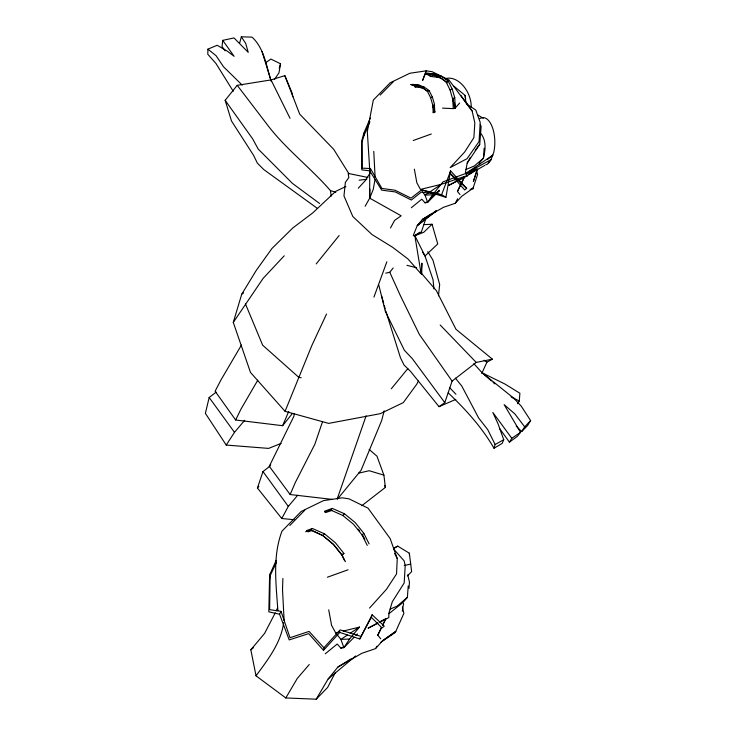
<?xml version="1.0" encoding="UTF-8"?>
<svg xmlns="http://www.w3.org/2000/svg" width="736" height="736" viewBox="0 0 736 736"><rect width="100%" height="100%" fill="white"/><g stroke="black" fill="none" stroke-linecap="round" stroke-linejoin="round"><path stroke-width="1.1" d="M365.148 206.236L369.693 198.15L369.693 169.906M427.69 91.384L422.142 87.492L410.936 84.585C417.478 83.867 424.267 86.333 429.171 90.694L432.363 97.097L434.406 104.015L434.774 112.222L433.228 112.682L433.789 110.455M390.522 227.976L394.56 220.432L401.148 215.804L369.693 198.15L369.831 189.014M421.728 274.316L421.894 263.148L421.148 273.884L414.819 235.612L419.952 232.19M262.08 51.704L271.161 81.116C266.303 66.047 264.307 48.475 252.08 37.15L241.334 36.8L245.686 43.406L248.225 52.339L234.002 37.932L222.741 40.37L234.122 56.322L227.203 51.088L217.175 45.264L207.911 49.165L207.791 54.271L215.961 63.489L233.275 91.301M282.891 578.478L282.514 589.554L284.114 620.604M277.868 610.678C276.156 584.053 272.311 556.904 281.98 531.153L301.18 511.474L323.509 500.618L342.212 497.83L349.011 498.833L368.074 508.19L390.154 538.568L397.247 558.55L396.538 573.933L386.455 589.315L369.536 608.065M276.193 560.317L270.176 573.786L269.624 609.638L281.032 611.349L290.021 637.707L309.074 631.414L323.923 647.772L323.509 650.348L308.678 633.641L289.202 639.897L279.56 614.247L281.032 611.349M294.142 413.798L294.004 416.052L269.293 466.311L290.14 494.537L332.249 499.394M389.022 613.631L402.942 602.508L407.394 597.393L408.204 585.948M409.023 588.312L409.455 582.121L407.753 574.871M484.132 148.203L483.423 158.24L479.504 162.73M517.509 403.705L519.285 401.028L519.892 393.245L505.034 384.082L482.19 372.858L473.818 363.63M458.997 180.127L467.084 176.005L465.437 172.61L467.194 163.088L479.734 144.357L481.132 126.445L480.314 124.439M270.176 573.786L269.505 579.747L268.824 611.846L279.56 614.247M438.463 295.835L439.668 284.482L432.934 260.102L427.782 251.684M222.741 40.37L222.042 46.57L225.133 50.775M402.261 611.239L403.613 603.345M370.318 118.027L363.851 133.179L361.781 140.65L362.038 168.13L370.466 168.544L381.892 188.425L395.094 190.238L411.038 198.131L421.645 189.86L445.924 197.312L450.533 170.826L466.67 188.388L464.692 189.971L449.806 173.061L450.533 170.826M265.935 62.551L270.848 59.055L280.563 63.802L278.962 72.882L274.427 79.506M374.992 179.694L373.253 189.419L369.693 198.15M283.673 622.684C280.913 643.043 267.812 659.769 256.027 675.832L285.807 697.949L316.213 699.2L327.621 687.452L335.423 672.364M216.145 392.15L209.171 397.495L205.381 413.356L226.228 445.068L268.631 448.399L281.198 443.376M384.183 410.808L381.671 420.541L361.063 470.276L337.52 499.054M239.568 43.341L241.334 36.8M448.233 392.895C465.584 409.372 482.043 427.404 494.003 448.261L495.107 444.507L487.775 429.695L478.685 418.039L461.757 386.004L455.363 378.12M418.361 381.027L416.861 384.063L403.31 402.61L380.236 413.687L328.642 423.393L285.071 411.323L250.488 372.434L233.284 322.423L241.73 294.207L256.257 270.416L271.915 248.51L292.772 227.994L312.745 212.897L335.68 191.369L345.874 186.502M445.924 197.312L441.609 194.727L421.342 192.078L411.323 200.045L395.278 191.93L381.662 190.127L369.757 170.872L370.466 168.544M279.238 68.062L280.563 63.802M369.941 121.79L364.164 135.12L361.928 142.278L361.827 169.85L369.757 170.872M476.22 172.472L473.358 181.534L477.618 168.949M323.509 650.348L339.765 632.436L359.775 638.949L372.149 614.772L384.266 626.134L382.012 627.946L371.321 617.311L372.149 614.772M366.142 415.785L337.217 498.87M294.198 519.717L281.778 518.512L257.434 488.014L262.973 471.555L269.937 466.201M436.246 210.965L425.84 218.62L421.332 232.07L413.807 235.989M385.802 311.015L400.43 357.659L403.981 364.955L410.55 371.413L439.033 406.677L444.792 402.638L452.097 381.11L476.238 362.416L492.384 359.159L455.98 329.286L436.402 290.702L420.302 272.007M322.478 421.857L314.833 444.296L295.311 482.54L290.14 494.537M373.925 297.114L386.851 261.814M413.264 235.492L417.22 225.639L422.363 219.411L431.149 213.946M285.071 411.323L311.852 345.488L326.536 314.024M241.445 345.037L220.883 380.089L215.096 391.239L235.649 419.998L282.615 425.702L288.751 411.424M499.56 428.472L509.413 442.152L511.805 438.279L492.835 412.454L498.079 423.964L503.737 439.723L502.154 443.394L494.003 448.261M481.804 373.382L486.901 362.186L492.384 359.159M376.841 646.236L375.949 648.204L382.444 640.89L395.802 631.368L403.88 613.401L402.362 606.988M275.282 612.803L264.61 633.383L250.838 649.814L256.027 675.832M276.212 610.806L277.61 607.816M269.79 576.408L276.534 562.184M472.76 189.069L477.636 174.377L476.56 171.102M459.991 194.571L457.433 191.434L464.462 176.888L448.896 185.288L456.973 181.166M377.798 635.196L381.57 627.403L377.798 635.196L380.714 638.774M382.508 625.453L385.811 618.626L379.896 621.819M235.649 419.998L240.838 409.363L257.775 380.19M457.433 191.434L464.545 176.87M382.564 625.444L385.894 618.608M422.363 219.411L443.468 207.313L455.28 203.274L457.59 198.821M359.775 638.949L371.321 617.311M281.778 518.512L288.291 506.405L297.776 495.181M467.194 163.088L470.368 157.449M285.807 697.949L297.316 678.399L309.276 664.498M316.213 699.2L328.164 678.951L337.861 667.074L350.962 658.904M491.418 380.935L482.19 372.858L513.848 398.268L521.208 406.106L530.619 420.578L527.556 425.62L521.622 431.59L516.175 426.034M370.079 173.043L365.488 180.412L358.276 188.223M226.228 445.068L234.49 432.345L244.702 420.265M233.284 322.423L263.12 278.392L284.234 255.797M521.622 431.59L524.694 426.862L530.619 420.578M479.752 118.689A23.874 11.325 88.8 0 1 491.942 126.215A23.874 11.325 88.8 0 1 493.709 152.591L490.986 159.666L465.833 173.429L443.008 181.856L432.676 194.801L427.653 202.363L425.031 202.823L421.811 199.18L411.304 207.754M343.261 631.056L359.49 627.081L349.6 639.032L343.878 647.652L340.897 648.177L337.226 644.028L325.266 653.789M488.557 162.969L490.986 159.666L487.241 164.275L485.788 164.8M475.189 150.346L479.734 144.357M269.293 466.311L270.692 464.545M524.694 426.862L514.869 413.936L504.132 404.616L520.527 432.345L517.38 436.319L509.413 442.152M385.719 273.176L389.776 272.256L393.162 267.996M282.615 425.702L292.422 413.43M317.133 208.205L263.792 169.574L257.361 163.125L253.561 155.314L231.5 120.998L225.152 100.298L237.222 85.33L271.023 79.92L284.832 75.642L291.842 92.359L292.882 96.784M316.204 263.911L339.14 235.538M391.285 388.801L407.827 368.598M257.434 488.014L258.86 486.312M442.538 108.137L453.302 108.615L455.234 108.036L459.66 103.022M323.923 647.772L340.106 629.896L360.631 636.309M324.585 512.026L330.427 509.919L342.82 515.476L344.466 513.765L355.295 522.643L363.842 533.352L369.122 543.904M305.596 531.76L310.463 530.003L322.856 535.569L324.539 533.839L335.368 542.717L343.914 553.426L342.065 555.018L345.405 561.688M380.199 95.073L393.318 81.724M289.837 525.449L304.768 510.241M354.228 637.183L343.878 647.652L340.888 639.382L335.69 632.905L331.577 625.361L328.716 609.831M355.819 635.573L357.411 633.963M407.367 575.892L411.636 571.679L409.354 553.196L397.716 546.13L394.349 547.888M429.806 199.373L439.53 190.348L433.467 195.132M455.28 203.274L461.785 196.245L473.239 188.076L470.175 189.511M367.282 545.413L362.029 534.934L363.842 533.352M432.713 196.218L439.53 190.348L427.653 202.363L425.022 195.114L422.418 191.857M407.394 597.393L397.008 606.197L390.19 609.104M328.164 678.951L355.635 655.988M467.084 176.005L475.079 169.501M433.936 288.898L433.053 279.79L425.003 255.981L437.745 243.956L432.06 224.25L423.734 232.291L414.846 235.722M380.797 642.234L395.26 632.5L395.802 631.368L382.757 640.688M425.84 218.62L417.22 225.639L436.172 211.076M487.554 159.445L492.899 155.13L465.833 173.429M250.838 649.814L253.506 647.689M330.427 509.919L332.332 508.41L344.466 513.765M310.463 530.003L312.404 528.485L324.539 533.839M361.808 505.706L385.388 487.388L383.898 475.134L376.961 456.164L369.132 449.42M241.73 294.207L243.579 292.937M511.805 438.279L520.527 432.345M466.918 175.665L441.361 184.313L425.022 195.114L432.676 194.801M347.401 635.076L340.888 639.382L349.6 639.032M350.189 633.236L359.49 627.081M344.623 560.676L341.688 554.852L343.914 553.426M433.099 212.732L436.025 210.901M393.815 548.43L397.716 546.13M484.794 165.37L468.85 174.524L476.735 168.866L466.256 174.303M337.861 667.074L361.891 653.283L375.351 648.683M495.107 444.507L503.737 439.723M377.927 622.886L368.074 628.204L377.936 623.162M379.914 622.159L388.792 617.624L388.902 613.07L392.316 601.726L404.193 582.949L405.214 565.515L404.11 560.85L393.981 549.47M340.897 648.177L342.672 647.266M425.031 202.823L426.595 202.032M369.647 168.774L367.319 131.523L373.308 100.087L390.163 82.809L409.768 73.278L426.19 70.831L422.528 80.592L425.436 73.49L427.506 73.103L435.804 74.364L446.034 81.889L450.036 89.893L455.234 108.036L454.774 97.778L452.226 89.13L448.224 81.126L441.591 76.378L435.804 74.364L430.744 76.461L425.436 73.49L426.19 70.831L432.152 71.714L448.896 79.92L472.098 110.888L474.83 122.866L473.892 137.641L464.609 152.094L450.174 167.606L467.112 158.645L479.062 141.505L480.212 122.415L475.796 110.096L466.974 104.135L460.81 95.349M412.592 84.281L415.187 86.968L419.226 85.284L427.414 91.301L430.615 97.704L434.774 112.222L433.817 105.349M439.033 406.677L455.842 399.372M465.934 169.528L474.297 165.977L483.423 158.24C485.429 150.061 486.533 140.696 480.921 133.612M413.209 140.521L431.296 134.007M324.502 511.226L332.332 508.41M306.535 530.592L312.404 528.485M327.437 577.208L348.036 569.793M446.034 81.889L448.224 81.126M427.414 91.301L429.171 90.694M450.036 89.893L452.226 89.13M430.615 97.704L432.363 97.097M453.302 108.615L452.658 98.514L454.774 97.778M325.505 512.596L331.835 510.471M307.952 531.88L312.165 530.463L322.874 535.624L333.362 544.465L341.688 554.852M435.804 74.364L425.436 73.49L433.651 75.109L437.948 77.326L441.591 76.378L437.948 77.326L430.744 76.461L429.447 75.118M410.936 84.585L419.226 85.284L420.946 87.658L423.862 86.903L420.946 87.658L415.187 86.968M441.361 184.313L420.468 189.419L416.852 182.795L414.34 169.16M335.69 632.905L340.023 631.847M358.506 473.202L369.159 470.727L383.898 475.134M404.211 565.533L410.762 564.089M359.122 180.182L366.795 179.308M424.129 224.627L432.06 224.25M301.19 377.715L298.908 377.439L262.669 345.202L245.401 303.784M367.899 177.45L348.183 173.438L348.818 177.578L345.377 182.344L343.97 195.951L352.82 216.513L372.011 234.554L392.5 247.213L407.891 258.888L420.412 273.056M421.645 189.86L441.609 194.727L449.806 173.061L466.67 188.388M437.948 77.326L440.846 78.044L433.651 75.109M420.946 87.658L423.264 88.228M406.934 265.319L416.64 267.757M237.222 85.33L266.496 123.648C284.906 148.405 310.233 167.339 330.464 190.624L335.828 192.225M512.33 397.449L519.285 401.028M511.069 396.814L513.848 398.268M477.701 114.926L483.276 118.312M484.086 360.244L486.901 362.186M441.683 78.632L447.488 82.782M319.58 203.467L292.404 183.374L258.17 149.022L252.641 138.846L225.152 100.298M207.911 49.165L216.117 55.734L223.477 66.737L242.236 85.128M453.919 86.213L465.134 95.422L465.676 99.415M342.82 515.476L353.565 524.299L362.029 534.934M322.856 535.569L333.601 544.382L342.065 555.018M493.102 382.398L494.776 383.87M440.183 324.999L476.238 362.416M449.659 387.706L455.943 394.257M358.312 529.175L359.674 530.95M466.974 104.135L472.098 110.888M444.792 402.638L412.298 358.625L404.377 350.281L385.296 311.245L378.782 284.979M209.171 397.495L234.49 432.345M262.973 471.555L288.291 506.405M452.097 381.11L419.364 334.438L400.338 295.578L389.776 272.256M348.892 173.668L333.675 149.288L299.718 114.181L284.832 75.642M422.574 252.08L425.003 255.981L414.819 235.612M394.616 553.481L397.247 558.55M362.903 535.477L364.854 539.359M271.023 79.92L290.048 118.33M467.351 104.788L465.502 100.354L465.134 95.422M384.56 485.337L385.388 487.388M381.598 295.872L383.695 303.444M384.302 305.606L385.195 308.853M363.851 133.179L364.164 135.12M452.658 98.514L452.99 100.611M453.496 103.758L453.827 105.855M433.2 107.631L432.713 104.604L433.228 112.682M433.679 110.658L433.78 111.32M454.48 102.663L455.234 108.036M330.464 190.624L331.182 196.126M373.768 151.358L375.121 177.477M409.354 553.196L409.428 555.312M479.955 163.87A23.874 11.325 88.8 0 1 478.584 162.601M445.464 78.697A23.469 16.026 66.5 0 1 471.233 107.309"/></g></svg>
